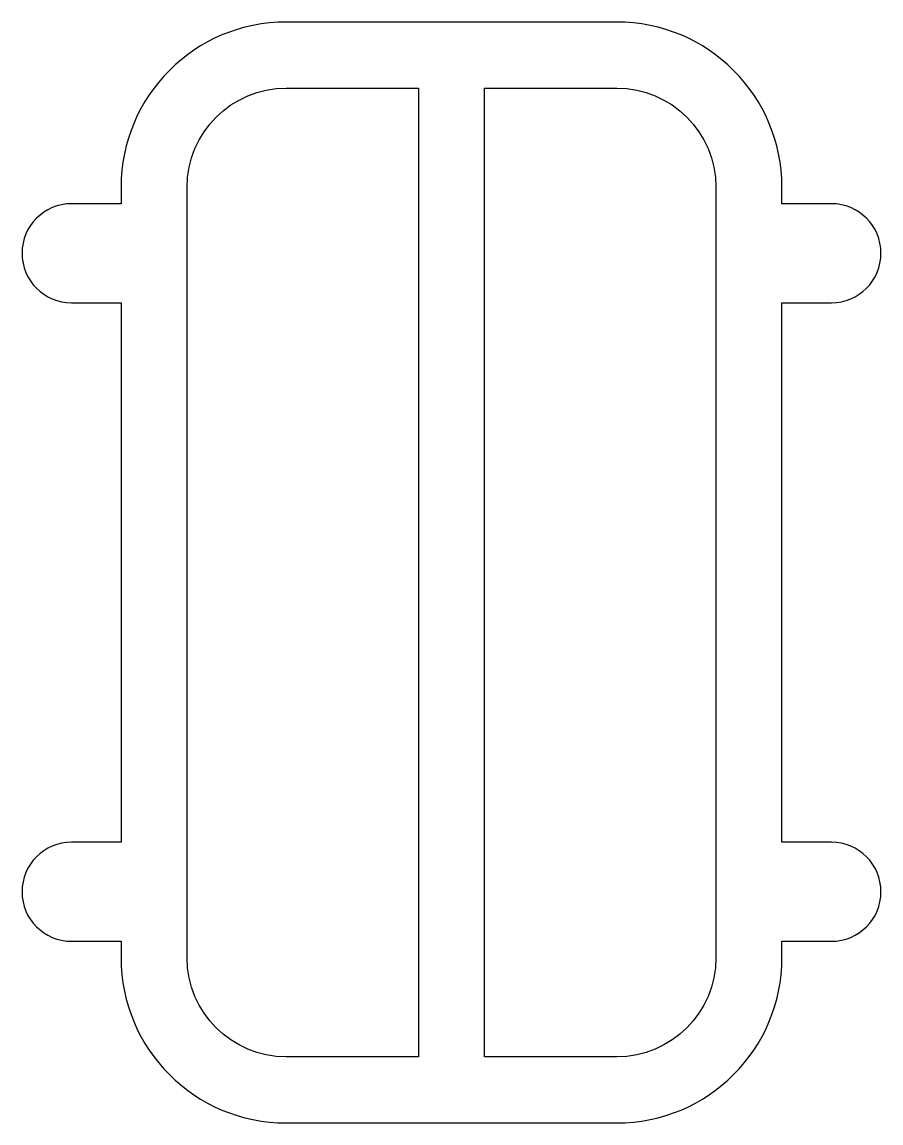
# Model space of a CAD drawing. Header units: millimetres. Extents: x 0 to 78, y 0 to 100.
import ezdxf

# ---------------------------------------------------------------- set-up
doc = ezdxf.new("R2010")
doc.units = ezdxf.units.MM
doc.layers.add('Layer_1', color=7, linetype='CONTINUOUS')

msp = doc.modelspace()

# ---------------------------------------------------------------- linework, layer by layer
at = {"layer": 'Layer_1', "color": 7}
for points in [[(54.004616, 100.000057), (23.995391, 100.000057)], [(23.995391, 94.000423), (35.999287, 94.000423), (35.999287, 93.750309), (35.999287, 91.750431), (35.999287, 8.2501), (35.999287, 6.25022), (35.999287, 6.00011), (23.995391, 6.00011)], [(42.000719, 94.000423), (54.004616, 94.000423)], [(54.004616, 6.00011), (42.000719, 6.00011), (42.000719, 6.25022), (42.000719, 8.2501), (42.000719, 91.750431), (42.000719, 93.750309), (42.000719, 94.000423)], [(8.990778, 84.999939), (8.990778, 83.500289), (4.489446, 83.500289)], [(14.992727, 15.00008), (14.992727, 84.999939)], [(63.00728, 84.999939), (63.00728, 15.00008)], [(73.510561, 83.500289), (69.008711, 83.500289), (69.008711, 84.999939)], [(4.489446, 74.500321), (8.990778, 74.500321), (8.990778, 25.50021), (4.489446, 25.50021)], [(73.510561, 25.50021), (69.008711, 25.50021), (69.008711, 74.500321), (73.510561, 74.500321)], [(4.489446, 16.50024), (8.990778, 16.50024), (8.990778, 15.00008)], [(69.008711, 15.00008), (69.008711, 16.50024), (73.510561, 16.50024)], [(23.995391, -0.00004), (54.004616, -0.00004)]]:
    msp.add_lwpolyline(points, dxfattribs=at)
msp.add_lwpolyline([(23.995391, 94.000423)], close=True, dxfattribs=at)
for points in [[(23.995391, 100.000057), (15.70876, 100.000122), (8.990713, 93.284087), (8.990778, 84.999939)], [(69.008711, 84.999939), (69.008777, 93.283885), (62.291044, 99.999837), (54.004616, 100.000057)], [(14.992727, 84.999939), (14.992459, 89.970549), (19.023291, 94.000405), (23.995391, 94.000423)], [(54.004616, 94.000423), (58.976715, 94.000405), (63.007547, 89.970549), (63.00728, 84.999939)], [(4.489446, 83.500289), (2.008174, 83.493589), (0.000003, 81.480841), (0.000003, 79.000305)], [(78.000003, 79.000305), (78.000003, 81.480821), (75.991813, 83.493617), (73.510561, 83.500289)], [(0.000003, 79.000305), (0.000003, 76.519769), (2.008174, 74.506993), (4.489446, 74.500321)], [(73.510561, 74.500321), (75.991813, 74.507021), (78.000003, 76.519789), (78.000003, 79.000305)], [(4.489446, 25.50021), (2.008169, 25.49321), (0.000003, 23.48077), (0.000003, 21.00023)], [(78.000003, 21.00023), (78.000003, 23.48073), (75.991803, 25.49354), (73.510561, 25.50021)], [(0.000003, 21.00023), (0.000003, 18.51969), (2.008169, 16.50692), (4.489446, 16.50024)], [(73.510561, 16.50024), (75.991803, 16.50724), (78.000003, 18.51972), (78.000003, 21.00023)], [(8.990778, 15.00008), (8.990713, 6.71593), (15.70876, -0.00011), (23.995391, -0.00004)], [(23.995391, 6.00011), (19.023493, 6.00013), (14.992745, 10.02967), (14.992727, 15.00008)], [(54.004616, -0.00004), (62.291044, 0.00018), (69.008777, 6.71613), (69.008711, 15.00008)], [(63.00728, 15.00008), (63.007262, 10.02967), (58.976513, 6.00013), (54.004616, 6.00011)]]:
    msp.add_open_spline(points, degree=3, dxfattribs=at)

doc.saveas('drawing.dxf')
